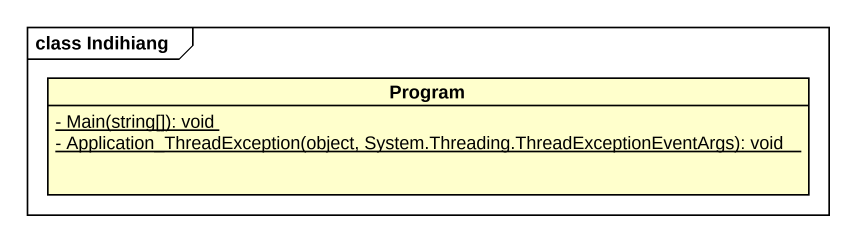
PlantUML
@startuml
mainframe class Indihiang
hide circle
hide empty members
skinparam classAttributeIconSize 0
class Program {
  {static} - Main(string[]): void
  {static} - Application_ThreadException(object, System.Threading.ThreadExceptionEventArgs): void
}
@enduml
